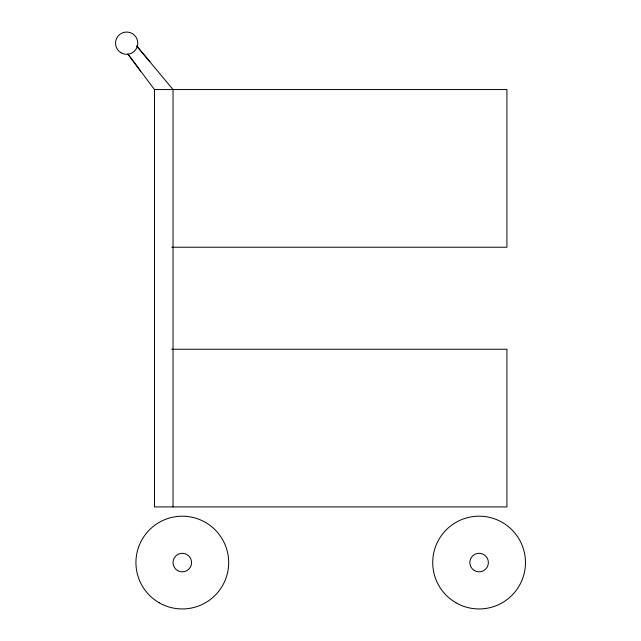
<?xml version="1.0" encoding="UTF-8"?>
<svg xmlns="http://www.w3.org/2000/svg" width="641" height="641" viewBox="0 0 641 641"><rect width="100%" height="100%" fill="white"/><g stroke="black" fill="none" stroke-linecap="round" stroke-linejoin="round"><path stroke-width="0.96" d="M140.587 70.999L127.815 53.988L154.481 89.556L506.927 89.556L506.927 247.226L171.756 247.226M171.756 349.249L506.927 349.249L506.927 506.927L154.481 506.927L154.481 89.556M149.826 61.736L136.669 45.944L173.03 89.556L173.03 506.927M455.911 602.74A46.376 46.376 0 0 0 525.476 562.574A46.376 46.376 0 0 0 455.911 522.415A46.376 46.376 0 0 0 455.911 602.74M159.12 602.74A46.376 46.376 0 0 0 228.677 562.574A46.376 46.376 0 0 0 159.12 522.415A46.376 46.376 0 0 0 159.12 602.74M177.669 570.61A9.278 9.278 0 0 0 191.579 562.574A9.278 9.278 0 0 0 177.669 554.545A9.278 9.278 0 0 0 177.669 570.61M474.46 570.61A9.278 9.278 0 0 0 488.378 562.574A9.278 9.278 0 0 0 474.46 554.545A9.278 9.278 0 0 0 474.46 570.61M121.093 52.818A11.129 11.129 0 0 0 137.783 43.179A11.129 11.129 0 0 0 121.093 33.54A11.129 11.129 0 0 0 121.093 52.818"/></g></svg>
